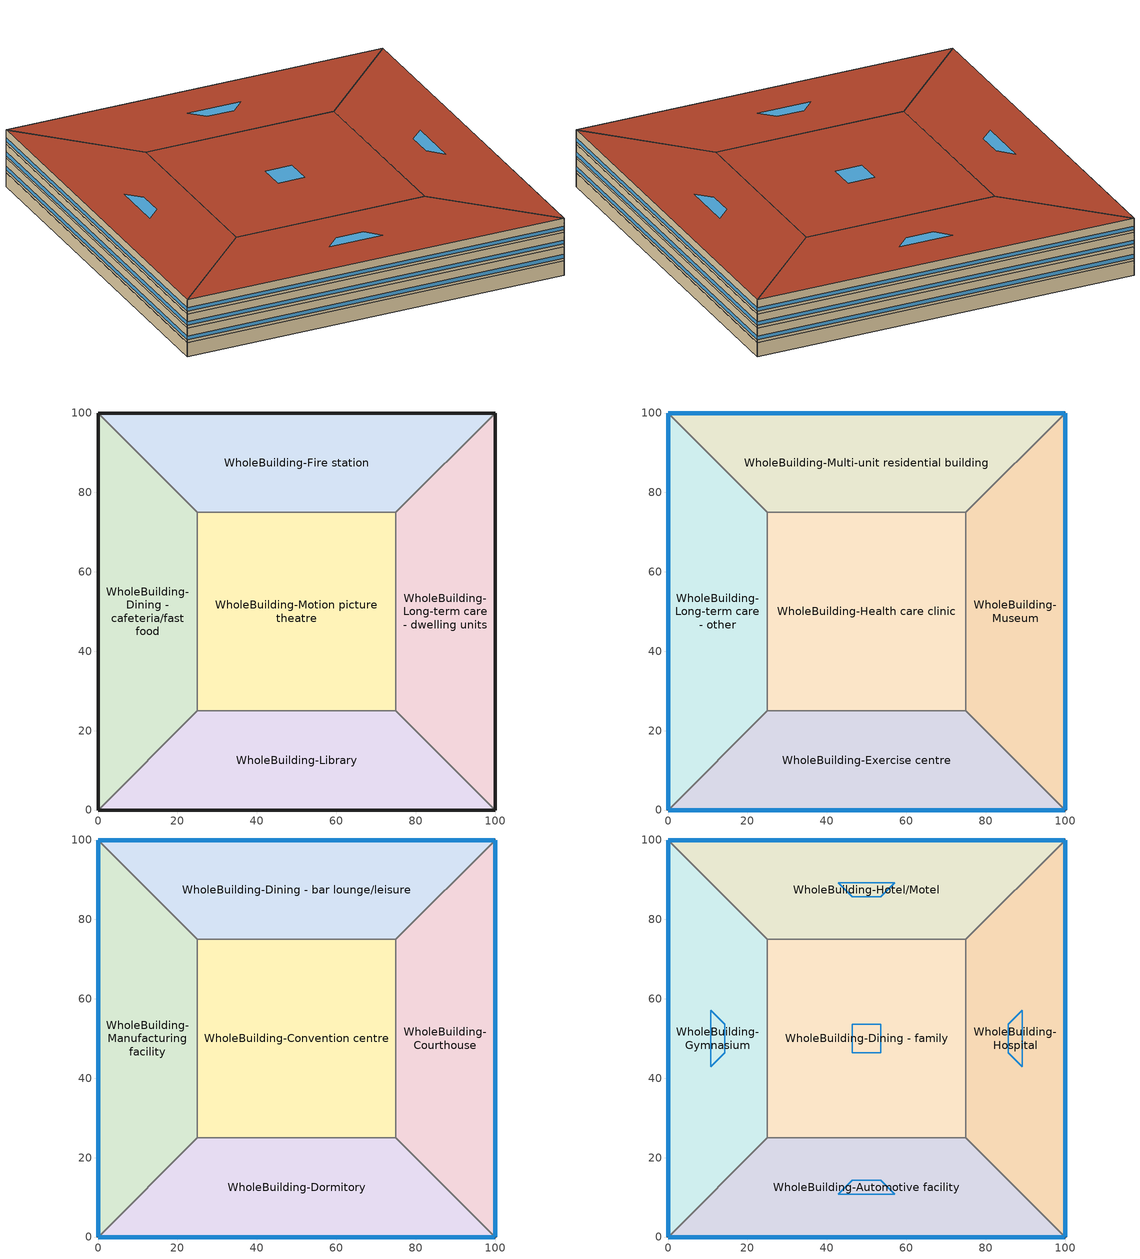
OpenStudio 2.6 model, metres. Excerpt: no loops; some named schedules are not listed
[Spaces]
WholeBuilding-Dining - cafeteria/fast food
 floor ground: 0,0 0,100 25,75 25,25 z0
 wall ground: 0,100 0,0 z0:3.8
 wall to WholeBuilding-Fire station: 25,75 0,100 z0:3.8
 wall to WholeBuilding-Motion picture theatre: 25,25 25,75 z0:3.8
 wall to WholeBuilding-Library: 0,0 25,25 z0:3.8
WholeBuilding-Fire station
 floor ground: 0,100 100,100 75,75 25,75 z0
 wall ground: 100,100 0,100 z0:3.8
 wall to WholeBuilding-Long-term care - dwelling units: 75,75 100,100 z0:3.8
 wall to WholeBuilding-Motion picture theatre: 25,75 75,75 z0:3.8
WholeBuilding-Long-term care - dwelling units
 floor ground: 100,100 100,0 75,25 75,75 z0
 wall ground: 100,0 100,100 z0:3.8
 wall to WholeBuilding-Library: 75,25 100,0 z0:3.8
 wall to WholeBuilding-Motion picture theatre: 75,75 75,25 z0:3.8
WholeBuilding-Library
 floor ground: 100,0 0,0 25,25 75,25 z0
 wall ground: 0,0 100,0 z0:3.8
 wall to WholeBuilding-Motion picture theatre: 75,25 25,25 z0:3.8
WholeBuilding-Motion picture theatre
 floor ground: 25,25 25,75 75,75 75,25 z0
WholeBuilding-Long-term care - other
 floor to WholeBuilding-Dining - cafeteria/fast food: 0,0 0,100 25,75 25,25 z3.8
 wall outside: 0,100 0,0 z3.8:7.6
 wall to WholeBuilding-Multi-unit residential building: 25,75 0,100 z3.8:7.6
 wall to WholeBuilding-Health care clinic: 25,25 25,75 z3.8:7.6
 wall to WholeBuilding-Exercise centre: 0,0 25,25 z3.8:7.6
 window: 0,99.97 0,0.03 z4.56:5.51
WholeBuilding-Multi-unit residential building
 floor to WholeBuilding-Fire station: 0,100 100,100 75,75 25,75 z3.8
 wall outside: 100,100 0,100 z3.8:7.6
 wall to WholeBuilding-Museum: 75,75 100,100 z3.8:7.6
 wall to WholeBuilding-Health care clinic: 25,75 75,75 z3.8:7.6
 window: 99.97,100 0.03,100 z4.56:5.51
WholeBuilding-Museum
 floor to WholeBuilding-Long-term care - dwelling units: 100,100 100,0 75,25 75,75 z3.8
 wall outside: 100,0 100,100 z3.8:7.6
 wall to WholeBuilding-Exercise centre: 75,25 100,0 z3.8:7.6
 wall to WholeBuilding-Health care clinic: 75,75 75,25 z3.8:7.6
 window: 100,0.03 100,99.97 z4.56:5.51
WholeBuilding-Exercise centre
 floor to WholeBuilding-Library: 100,0 0,0 25,25 75,25 z3.8
 wall outside: 0,0 100,0 z3.8:7.6
 wall to WholeBuilding-Health care clinic: 75,25 25,25 z3.8:7.6
 window: 0.03,0 99.97,0 z4.56:5.51
WholeBuilding-Health care clinic
 floor to WholeBuilding-Motion picture theatre: 25,25 25,75 75,75 75,25 z3.8
WholeBuilding-Manufacturing facility
 floor to WholeBuilding-Long-term care - other: 0,0 0,100 25,75 25,25 z7.6
 wall outside: 0,100 0,0 z7.6:11.4
 wall to WholeBuilding-Dining - bar lounge/leisure: 25,75 0,100 z7.6:11.4
 wall to WholeBuilding-Convention centre: 25,25 25,75 z7.6:11.4
 wall to WholeBuilding-Dormitory: 0,0 25,25 z7.6:11.4
 window: 0,99.97 0,0.03 z8.36:9.31
WholeBuilding-Dining - bar lounge/leisure
 floor to WholeBuilding-Multi-unit residential building: 0,100 100,100 75,75 25,75 z7.6
 wall outside: 100,100 0,100 z7.6:11.4
 wall to WholeBuilding-Courthouse: 75,75 100,100 z7.6:11.4
 wall to WholeBuilding-Convention centre: 25,75 75,75 z7.6:11.4
 window: 99.97,100 0.03,100 z8.36:9.31
WholeBuilding-Courthouse
 floor to WholeBuilding-Museum: 100,100 100,0 75,25 75,75 z7.6
 wall outside: 100,0 100,100 z7.6:11.4
 wall to WholeBuilding-Dormitory: 75,25 100,0 z7.6:11.4
 wall to WholeBuilding-Convention centre: 75,75 75,25 z7.6:11.4
 window: 100,0.03 100,99.97 z8.36:9.31
WholeBuilding-Dormitory
 floor to WholeBuilding-Exercise centre: 100,0 0,0 25,25 75,25 z7.6
 wall outside: 0,0 100,0 z7.6:11.4
 wall to WholeBuilding-Convention centre: 75,25 25,25 z7.6:11.4
 window: 0.03,0 99.97,0 z8.36:9.31
WholeBuilding-Convention centre
 floor to WholeBuilding-Health care clinic: 25,25 25,75 75,75 75,25 z7.6
WholeBuilding-Gymnasium
 floor to WholeBuilding-Manufacturing facility: 0,0 0,100 25,75 25,25 z11.4
 wall outside: 0,100 0,0 z11.4:15.2
 wall to WholeBuilding-Hotel/Motel: 25,75 0,100 z11.4:15.2
 wall to WholeBuilding-Dining - family: 25,25 25,75 z11.4:15.2
 wall to WholeBuilding-Automotive facility: 0,0 25,25 z11.4:15.2
 window: 0,99.97 0,0.03 z12.16:13.11
 roof outside: 25,25 25,75 0,100 0,0 z15.2
 skylight: 14.27,46.46 14.27,53.54 10.73,57.07 10.73,42.93 z15.2
WholeBuilding-Hotel/Motel
 floor to WholeBuilding-Dining - bar lounge/leisure: 0,100 100,100 75,75 25,75 z11.4
 wall outside: 100,100 0,100 z11.4:15.2
 wall to WholeBuilding-Hospital: 75,75 100,100 z11.4:15.2
 wall to WholeBuilding-Dining - family: 25,75 75,75 z11.4:15.2
 window: 99.97,100 0.03,100 z12.16:13.11
 roof outside: 25,75 75,75 100,100 0,100 z15.2
 skylight: 46.46,85.73 53.54,85.73 57.07,89.27 42.93,89.27 z15.2
WholeBuilding-Hospital
 floor to WholeBuilding-Courthouse: 100,100 100,0 75,25 75,75 z11.4
 wall outside: 100,0 100,100 z11.4:15.2
 wall to WholeBuilding-Automotive facility: 75,25 100,0 z11.4:15.2
 wall to WholeBuilding-Dining - family: 75,75 75,25 z11.4:15.2
 window: 100,0.03 100,99.97 z12.16:13.11
 roof outside: 75,75 75,25 100,0 100,100 z15.2
 skylight: 85.73,53.54 85.73,46.46 89.27,42.93 89.27,57.07 z15.2
WholeBuilding-Automotive facility
 floor to WholeBuilding-Dormitory: 100,0 0,0 25,25 75,25 z11.4
 wall outside: 0,0 100,0 z11.4:15.2
 wall to WholeBuilding-Dining - family: 75,25 25,25 z11.4:15.2
 window: 0.03,0 99.97,0 z12.16:13.11
 roof outside: 75,25 25,25 0,0 100,0 z15.2
 skylight: 53.54,14.27 46.46,14.27 42.93,10.73 57.07,10.73 z15.2
WholeBuilding-Dining - family
 floor to WholeBuilding-Convention centre: 25,25 25,75 75,75 75,25 z11.4
 roof outside: 75,25 75,75 25,75 25,25 z15.2
 skylight: 53.54,46.46 53.54,53.54 46.46,53.54 46.46,46.46 z15.2
[Building]
Building 1: Default Construction Set=BTAP-Mass at hdd = 6250.0; Standards Number of Stories=4; Standards Number of Above Ground Stories=4; Standards Building Type=NECB2017_unknown
[Site]
Fort McMurray AP_AB_CAN: Latitude {deg}=56.653; Longitude {deg}=-111.223; Time Zone {hr}=-7; Elevation {m}=369.1
[Site:WaterMainsTemperature]
Calculation Method=Correlation; Annual Average Outdoor Air Temperature {C}=1.875; Maximum Difference In Monthly Average Outdoor Air Temperatures {deltaC}=34.4
[SizingPeriod:DesignDay] Barometric Pressure {Pa}=96969; Sky Clearness=0; Rain Indicator=0; Snow Indicator=0; Day of Month=21; Daylight Saving Time Indicator=0; Humidity Indicating Type=Wetbulb; Dry-Bulb Temperature Range Modifier Type=DefaultMultipliers
Name | Maximum Dry-Bulb Temperature {C} | Daily Dry-Bulb Temperature Range {deltaC} | Humidity Indicating Conditions at Maximum Dry-Bulb | Wind Speed {m/s} | Wind Direction {deg} | Month | Day Type | Solar Model Indicator | ASHRAE Taub | ASHRAE Taud
Fort McMurray AP Ann Htg 99.6% Condns DB | -36.2 | 0 | -36.2 | 1 | 90 | 1 | WinterDesignDay | ASHRAEClearSky
Fort McMurray AP Ann Clg .4% Condns DB=>MWB | 28.9 | 12.4 | 17.8 | 3.7 | 250 | 7 | SummerDesignDay | ASHRAETau | 0.377 | 2.403
[Site:GroundTemperature:BuildingSurface]
19.527, 19.502, 19.536, 19.598, 20.002, 21.64, 22.225, 22.375, 21.449, 20.121, 19.802, 19.633
[Material:NoMass] Roughness=Smooth; Thermal Absorptance=0.9; Solar Absorptance=0.7
Name | Thermal Resistance {m2-K/W} | Visible Absorptance
Typical Carpet Pad; Typical Carpet Pad 1 | 0.21648 | 0.8
Typical Insulation 1 | 5.91238 | 0.7
Typical Insulation 2 | 4.49096 | 0.7
Typical Insulation 3 | 7.24636 | 0.7
Typical Carpet Pad 2 | 1.25503 | 0.8
Typical Carpet Pad 3; Typical Carpet Pad 4 | 3.45515 | 0.8
Typical Insulation 4 | 0.526298 | 0.7
Typical Insulation 5 | 0.526316 | 0.7
[Material]
Name | Roughness | Thickness {m} | Conductivity {W/m-K} | Density {kg/m3} | Specific Heat {J/kg-K} | Thermal Absorptance | Solar Absorptance | Visible Absorptance
G05 25mm wood | MediumSmooth | 0.0254 | 0.15 | 608 | 1630 | 0.9 | 0.5 | 0.5
100mm Normalweight concrete floor 1 | MediumSmooth | 0.1016 | 2.31 | 2322 | 832
G01 13mm gypsum board 1 | Smooth | 0.0127 | 0.16 | 800 | 1090 | 0.9 | 0.7 | 0.5
4 in. Normalweight Concrete Floor 1 | MediumRough | 0.1016 | 2.31 | 2322 | 832 | 0.9 | 0.7 | 0.7
1IN Stucco 1 | Smooth | 0.0253 | 0.6918 | 1858 | 837 | 0.9 | 0.7 | 0.92
8IN CONCRETE HW RefBldg 1 | Rough | 0.2032 | 1.311 | 2240 | 836.8 | 0.9 | 0.7 | 0.7
1/2IN Gypsum 1 | Smooth | 0.0127 | 0.16 | 784.9 | 830 | 0.9 | 0.4 | 0.4
Metal Roof Surface 1; F08 Metal surface 1 | Smooth | 0.0008 | 45.28 | 7824 | 500 | 0.9 | 0.7 | 0.7
6 in. Normalweight Concrete Floor 1; 6 in. Normalweight Concrete Floor 2; 6 in. Normalweight Concrete Floor 3 | MediumRough | 0.1524 | 2.31 | 2322 | 832 | 0.9 | 0.7 | 0.7
[Construction]
BTAP-Int-Partition; BTAP-Int-Door: G05 25mm wood
BTAP-Int-Floor: 100mm Normalweight concrete floor 1, Typical Carpet Pad
BTAP-Int-Wall: G01 13mm gypsum board 1, G01 13mm gypsum board 1
BTAP-Int-Ceiling: Typical Carpet Pad, 100mm Normalweight concrete floor 1
BTAP-Int-Window: SimpleGlazing
BTAP-Ext-Floor-Mass:U-0.162: Typical Insulation 1, 4 in. Normalweight Concrete Floor 1, Typical Carpet Pad 1
BTAP-Ext-Wall-Mass:U-0.21: 1IN Stucco 1, 8IN CONCRETE HW RefBldg 1, Typical Insulation 2, 1/2IN Gypsum 1
BTAP-Ext-Roof-Metal:U-0.138: Metal Roof Surface 1, Typical Insulation 3
BTAP-Grnd-Floor-Mass:U-0.757: 6 in. Normalweight Concrete Floor 1, Typical Carpet Pad 2
BTAP-Grnd-Wall-Mass:U-0.284: 6 in. Normalweight Concrete Floor 2, Typical Carpet Pad 3
BTAP-Grnd-Roof-Mass:U-0.284: 6 in. Normalweight Concrete Floor 3, Typical Carpet Pad 4
BTAP-Ext-FixedWindow:U=0.190 SHGC=0.600; BTAP-Ext-GlassDoors:U=0.190 SHGC=0.600; BTAP-Ext-Skylights:U=0.190 SHGC=0.600; BTAP-Ext-DaylightDomes:U=0.190 SHGC=0.600; BTAP-Ext-DaylightDiffuser:U=0.190 SHGC=0.600: SimpleGlazing:U=0.190 SHGC=0.600
BTAP-Ext-Door:U-1.9000000000000001: F08 Metal surface 1, Typical Insulation 4
BTAP-Ext-OverHeadDoor:U-1.9000000000000001: Typical Insulation 5
[DefaultConstructionSet]
BTAP-Mass at hdd = 6250.0: Default Exterior Surface Constructions=BTAP-Mass at hdd = 6250.0; Default Interior Surface Constructions=Default Surface Constructions 2; Default Ground Contact Surface Constructions=BTAP-Mass at hdd = 6250.0 1; Default Exterior SubSurface Constructions=BTAP-Mass at hdd = 6250.0; Default Interior SubSurface Constructions=Default Sub Surface Constructions 2; Interior Partition Construction=BTAP-Int-Partition
[DefaultSurfaceConstructions]
Name | Floor Construction | Wall Construction | Roof Ceiling Construction
Default Surface Constructions 2 | BTAP-Int-Floor | BTAP-Int-Wall | BTAP-Int-Ceiling
BTAP-Mass at hdd = 6250.0 | BTAP-Ext-Floor-Mass:U-0.162 | BTAP-Ext-Wall-Mass:U-0.21 | BTAP-Ext-Roof-Metal:U-0.138
BTAP-Mass at hdd = 6250.0 1 | BTAP-Grnd-Floor-Mass:U-0.757 | BTAP-Grnd-Wall-Mass:U-0.284 | BTAP-Grnd-Roof-Mass:U-0.284
[DefaultSubSurfaceConstructions]
Name | Fixed Window Construction | Operable Window Construction | Door Construction | Glass Door Construction | Overhead Door Construction | Skylight Construction | Tubular Daylight Dome Construction | Tubular Daylight Diffuser Construction
Default Sub Surface Constructions 2 | BTAP-Int-Window | BTAP-Int-Window | BTAP-Int-Door
BTAP-Mass at hdd = 6250.0 | BTAP-Ext-FixedWindow:U=0.190 SHGC=0.600 | BTAP-Ext-FixedWindow:U=0.190 SHGC=0.600 | BTAP-Ext-Door:U-1.9000000000000001 | BTAP-Ext-GlassDoors:U=0.190 SHGC=0.600 | BTAP-Ext-OverHeadDoor:U-1.9000000000000001 | BTAP-Ext-Skylights:U=0.190 SHGC=0.600 | BTAP-Ext-DaylightDomes:U=0.190 SHGC=0.600 | BTAP-Ext-DaylightDiffuser:U=0.190 SHGC=0.600
[WindowMaterial:SimpleGlazingSystem] Solar Heat Gain Coefficient=0.6; Visible Transmittance=0.21
Name | U-Factor {W/m2-K}
SimpleGlazing | 2.2
SimpleGlazing:U=0.190 SHGC=0.600 | 1.9
[BuildingStory] Nominal Floor to Floor Height {m}=3.8
Name | Nominal Z Coordinate {m}
Story 1 | 0
Story 2 | 3.8
Story 3 | 7.6
Story 4 | 11.4
[Space]
Name | Space Type | Building Story | Thermal Zone
WholeBuilding-Dining - cafeteria/fast food | Dining - cafeteria/fast food WholeBuilding | Story 1 | Sp-WholeBuilding-Dining - cafeteria/fast food Sys-3 Flr-1 Sch-B HPlcmt-west ZN
WholeBuilding-Fire station | Fire station WholeBuilding | Story 1 | Sp-WholeBuilding-Fire station Sys-4 Flr-1 Sch-F HPlcmt-north ZN
WholeBuilding-Long-term care - dwelling units | Long-term care - dwelling units WholeBuilding | Story 1 | Sp-WholeBuilding-Long-term care - dwelling units Sys-1 Flr-1 Sch-J HPlcmt-east ZN
WholeBuilding-Library | Library WholeBuilding | Story 1 | Sp-WholeBuilding-Library Sys-2 Flr-1 Sch-C HPlcmt-south ZN
WholeBuilding-Motion picture theatre | Motion picture theatre WholeBuilding | Story 1 | Sp-WholeBuilding-Motion picture theatre Sys-3 Flr-1 Sch-C HPlcmt-core ZN
WholeBuilding-Long-term care - other | Long-term care - other WholeBuilding | Story 2 | Sp-WholeBuilding-Long-term care - other Sys-1 Flr-2 Sch-B HPlcmt-west ZN
WholeBuilding-Multi-unit residential building | Multi-unit residential building WholeBuilding | Story 2 | Sp-WholeBuilding-Multi-unit residential building Sys-1 Flr-2 Sch-G HPlcmt-north ZN
WholeBuilding-Museum | Museum WholeBuilding | Story 2 | Sp-WholeBuilding-Museum Sys-2 Flr-2 Sch-C HPlcmt-east ZN
WholeBuilding-Exercise centre | Exercise centre WholeBuilding | Story 2 | Sp-WholeBuilding-Exercise centre Sys-6 Flr-2 Sch-B HPlcmt-south ZN
WholeBuilding-Health care clinic | Health care clinic WholeBuilding | Story 2 | Sp-WholeBuilding-Health care clinic Sys-6 Flr-2 Sch-A HPlcmt-core ZN
WholeBuilding-Manufacturing facility | Manufacturing facility WholeBuilding | Story 3 | Sp-WholeBuilding-Manufacturing facility Sys-3 Flr-3 Sch-A HPlcmt-west ZN
WholeBuilding-Dining - bar lounge/leisure | Dining - bar lounge/leisure WholeBuilding | Story 3 | Sp-WholeBuilding-Dining - bar lounge/leisure Sys-3 Flr-3 Sch-B HPlcmt-north ZN
WholeBuilding-Courthouse | Courthouse WholeBuilding | Story 3 | Sp-WholeBuilding-Courthouse Sys-3 Flr-3 Sch-A HPlcmt-east ZN
WholeBuilding-Dormitory | Dormitory WholeBuilding | Story 3 | Sp-WholeBuilding-Dormitory Sys-3 Flr-3 Sch-G HPlcmt-south ZN
WholeBuilding-Convention centre | Convention centre WholeBuilding | Story 3 | Sp-WholeBuilding-Convention centre Sys-3 Flr-3 Sch-C HPlcmt-core ZN
WholeBuilding-Gymnasium | Gymnasium WholeBuilding | Story 4 | Sp-WholeBuilding-Gymnasium Sys-6 Flr-4 Sch-B HPlcmt-west ZN
WholeBuilding-Hotel/Motel | Hotel/Motel WholeBuilding | Story 4 | Sp-WholeBuilding-Hotel/Motel Sys-1 Flr-4 Sch-F HPlcmt-north ZN
WholeBuilding-Hospital | Hospital WholeBuilding | Story 4 | Sp-WholeBuilding-Hospital Sys-3 Flr-4 Sch-H HPlcmt-east ZN
WholeBuilding-Automotive facility | Automotive facility WholeBuilding | Story 4 | Sp-WholeBuilding-Automotive facility Sys-4 Flr-4 Sch-E HPlcmt-south ZN
WholeBuilding-Dining - family | Dining - family WholeBuilding | Story 4 | Sp-WholeBuilding-Dining - family Sys-3 Flr-4 Sch-B HPlcmt-core ZN
[SpaceType] Standards Space Type=WholeBuilding
Name | Default Schedule Set | Design Specification Outdoor Air Object | Standards Building Type
Automotive facility WholeBuilding | Automotive facility WholeBuilding Schedule Set | Automotive facility WholeBuilding Ventilation | Automotive facility
Convention centre WholeBuilding | Convention centre WholeBuilding Schedule Set | Convention centre WholeBuilding Ventilation | Convention centre
Courthouse WholeBuilding | Courthouse WholeBuilding Schedule Set | Courthouse WholeBuilding Ventilation | Courthouse
Dining - bar lounge/leisure WholeBuilding | Dining - bar lounge/leisure WholeBuilding Schedule Set | Dining - bar lounge/leisure WholeBuilding Ventilation | Dining - bar lounge/leisure
Dining - cafeteria/fast food WholeBuilding | Dining - cafeteria/fast food WholeBuilding Schedule Set | Dining - cafeteria/fast food WholeBuilding Ventilation | Dining - cafeteria/fast food
Dining - family WholeBuilding | Dining - family WholeBuilding Schedule Set | Dining - family WholeBuilding Ventilation | Dining - family
Dormitory WholeBuilding | Dormitory WholeBuilding Schedule Set | Dormitory WholeBuilding Ventilation | Dormitory
Exercise centre WholeBuilding | Exercise centre WholeBuilding Schedule Set | Exercise centre WholeBuilding Ventilation | Exercise centre
Fire station WholeBuilding | Fire station WholeBuilding Schedule Set | Fire station WholeBuilding Ventilation | Fire station
Gymnasium WholeBuilding | Gymnasium WholeBuilding Schedule Set | Gymnasium WholeBuilding Ventilation | Gymnasium
Health care clinic WholeBuilding | Health care clinic WholeBuilding Schedule Set | Health care clinic WholeBuilding Ventilation | Health care clinic
Hospital WholeBuilding | Hospital WholeBuilding Schedule Set | Hospital WholeBuilding Ventilation | Hospital
Hotel/Motel WholeBuilding | Hotel/Motel WholeBuilding Schedule Set | Hotel/Motel WholeBuilding Ventilation | Hotel/Motel
Library WholeBuilding | Library WholeBuilding Schedule Set | Library WholeBuilding Ventilation | Library
Long-term care - dwelling units WholeBuilding | Long-term care - dwelling units WholeBuilding Schedule Set | Long-term care - dwelling units WholeBuilding Ventilation | Long-term care - dwelling units
Long-term care - other WholeBuilding | Long-term care - other WholeBuilding Schedule Set | Long-term care - other WholeBuilding Ventilation | Long-term care - other
Manufacturing facility WholeBuilding | Manufacturing facility WholeBuilding Schedule Set | Manufacturing facility WholeBuilding Ventilation | Manufacturing facility
Motion picture theatre WholeBuilding | Motion picture theatre WholeBuilding Schedule Set | Motion picture theatre WholeBuilding Ventilation | Motion picture theatre
Multi-unit residential building WholeBuilding | Multi-unit residential building WholeBuilding Schedule Set | Multi-unit residential building WholeBuilding Ventilation | Multi-unit residential building
Museum WholeBuilding | Museum WholeBuilding Schedule Set | Museum WholeBuilding Ventilation | Museum
[People:Definition] Number of People Calculation Method=People/Area; Fraction Radiant=0.3
Name | People per Space Floor Area {person/m2}
Automotive facility WholeBuilding People Definition; Health care clinic WholeBuilding People Definition; Hospital WholeBuilding People Definition; Library WholeBuilding People Definition; Museum WholeBuilding People Definition | 0.0500182
Convention centre WholeBuilding People Definition; Motion picture theatre WholeBuilding People Definition | 0.125045
Courthouse WholeBuilding People Definition | 0.0666909
Dining - bar lounge/leisure WholeBuilding People Definition; Dining - cafeteria/fast food WholeBuilding People Definition; Dining - family WholeBuilding People Definition; Exercise centre WholeBuilding People Definition; Gymnasium WholeBuilding People Definition | 0.100036
Dormitory WholeBuilding People Definition; Manufacturing facility WholeBuilding People Definition | 0.0333454
Fire station WholeBuilding People Definition; Hotel/Motel WholeBuilding People Definition; Long-term care - dwelling units WholeBuilding People Definition; Long-term care - other WholeBuilding People Definition; Multi-unit residential building WholeBuilding People Definition | 0.0400145
[People] Work Efficiency Schedule=Work Efficiency Schedule; Clothing Insulation Schedule=Clothing Schedule; Air Velocity Schedule=Air Velocity Schedule; Multiplier=1
Name | People Definition | Space or SpaceType
Automotive facility WholeBuilding People | Automotive facility WholeBuilding People Definition | Automotive facility WholeBuilding
Convention centre WholeBuilding People | Convention centre WholeBuilding People Definition | Convention centre WholeBuilding
Courthouse WholeBuilding People | Courthouse WholeBuilding People Definition | Courthouse WholeBuilding
Dining - bar lounge/leisure WholeBuilding People | Dining - bar lounge/leisure WholeBuilding People Definition | Dining - bar lounge/leisure WholeBuilding
Dining - cafeteria/fast food WholeBuilding People | Dining - cafeteria/fast food WholeBuilding People Definition | Dining - cafeteria/fast food WholeBuilding
Dining - family WholeBuilding People | Dining - family WholeBuilding People Definition | Dining - family WholeBuilding
Dormitory WholeBuilding People | Dormitory WholeBuilding People Definition | Dormitory WholeBuilding
Exercise centre WholeBuilding People | Exercise centre WholeBuilding People Definition | Exercise centre WholeBuilding
Fire station WholeBuilding People | Fire station WholeBuilding People Definition | Fire station WholeBuilding
Gymnasium WholeBuilding People | Gymnasium WholeBuilding People Definition | Gymnasium WholeBuilding
Health care clinic WholeBuilding People | Health care clinic WholeBuilding People Definition | Health care clinic WholeBuilding
Hospital WholeBuilding People | Hospital WholeBuilding People Definition | Hospital WholeBuilding
Hotel/Motel WholeBuilding People | Hotel/Motel WholeBuilding People Definition | Hotel/Motel WholeBuilding
Library WholeBuilding People | Library WholeBuilding People Definition | Library WholeBuilding
Long-term care - dwelling units WholeBuilding People | Long-term care - dwelling units WholeBuilding People Definition | Long-term care - dwelling units WholeBuilding
Long-term care - other WholeBuilding People | Long-term care - other WholeBuilding People Definition | Long-term care - other WholeBuilding
Manufacturing facility WholeBuilding People | Manufacturing facility WholeBuilding People Definition | Manufacturing facility WholeBuilding
Motion picture theatre WholeBuilding People | Motion picture theatre WholeBuilding People Definition | Motion picture theatre WholeBuilding
Multi-unit residential building WholeBuilding People | Multi-unit residential building WholeBuilding People Definition | Multi-unit residential building WholeBuilding
Museum WholeBuilding People | Museum WholeBuilding People Definition | Museum WholeBuilding
[Lights:Definition] Design Level Calculation Method=Watts/Area; Fraction Radiant=0.5; Fraction Visible=0.2
Name | Watts per Space Floor Area {W/m2}
Automotive facility WholeBuilding Lights Definition | 7.59993
Convention centre WholeBuilding Lights Definition | 8.19994
Courthouse WholeBuilding Lights Definition; Dining - bar lounge/leisure WholeBuilding Lights Definition; Manufacturing facility WholeBuilding Lights Definition | 9.69992
Dining - cafeteria/fast food WholeBuilding Lights Definition | 8.49993
Dining - family WholeBuilding Lights Definition; Library WholeBuilding Lights Definition | 8.39993
Dormitory WholeBuilding Lights Definition | 6.59995
Exercise centre WholeBuilding Lights Definition | 6.99994
Fire station WholeBuilding Lights Definition | 5.69995
Gymnasium WholeBuilding Lights Definition; Multi-unit residential building WholeBuilding Lights Definition | 7.29994
Health care clinic WholeBuilding Lights Definition | 8.79993
Hospital WholeBuilding Lights Definition | 11.3041
Hotel/Motel WholeBuilding Lights Definition | 8.09993
Long-term care - dwelling units WholeBuilding Lights Definition; Long-term care - other WholeBuilding Lights Definition | 5.502
Motion picture theatre WholeBuilding Lights Definition | 8.89992
Museum WholeBuilding Lights Definition | 11.3999
[Lights] Fraction Replaceable=1
Name | Lights Definition | Space or SpaceType
Automotive facility WholeBuilding Lights | Automotive facility WholeBuilding Lights Definition | Automotive facility WholeBuilding
Convention centre WholeBuilding Lights | Convention centre WholeBuilding Lights Definition | Convention centre WholeBuilding
Courthouse WholeBuilding Lights | Courthouse WholeBuilding Lights Definition | Courthouse WholeBuilding
Dining - bar lounge/leisure WholeBuilding Lights | Dining - bar lounge/leisure WholeBuilding Lights Definition | Dining - bar lounge/leisure WholeBuilding
Dining - cafeteria/fast food WholeBuilding Lights | Dining - cafeteria/fast food WholeBuilding Lights Definition | Dining - cafeteria/fast food WholeBuilding
Dining - family WholeBuilding Lights | Dining - family WholeBuilding Lights Definition | Dining - family WholeBuilding
Dormitory WholeBuilding Lights | Dormitory WholeBuilding Lights Definition | Dormitory WholeBuilding
Exercise centre WholeBuilding Lights | Exercise centre WholeBuilding Lights Definition | Exercise centre WholeBuilding
Fire station WholeBuilding Lights | Fire station WholeBuilding Lights Definition | Fire station WholeBuilding
Gymnasium WholeBuilding Lights | Gymnasium WholeBuilding Lights Definition | Gymnasium WholeBuilding
Health care clinic WholeBuilding Lights | Health care clinic WholeBuilding Lights Definition | Health care clinic WholeBuilding
Hospital WholeBuilding Lights | Hospital WholeBuilding Lights Definition | Hospital WholeBuilding
Hotel/Motel WholeBuilding Lights | Hotel/Motel WholeBuilding Lights Definition | Hotel/Motel WholeBuilding
Library WholeBuilding Lights | Library WholeBuilding Lights Definition | Library WholeBuilding
Long-term care - dwelling units WholeBuilding Lights | Long-term care - dwelling units WholeBuilding Lights Definition | Long-term care - dwelling units WholeBuilding
Long-term care - other WholeBuilding Lights | Long-term care - other WholeBuilding Lights Definition | Long-term care - other WholeBuilding
Manufacturing facility WholeBuilding Lights | Manufacturing facility WholeBuilding Lights Definition | Manufacturing facility WholeBuilding
Motion picture theatre WholeBuilding Lights | Motion picture theatre WholeBuilding Lights Definition | Motion picture theatre WholeBuilding
Multi-unit residential building WholeBuilding Lights | Multi-unit residential building WholeBuilding Lights Definition | Multi-unit residential building WholeBuilding
Museum WholeBuilding Lights | Museum WholeBuilding Lights Definition | Museum WholeBuilding
[ElectricEquipment:Definition] Design Level Calculation Method=Watts/Area; Fraction Radiant=0.5
Name | Watts per Space Floor Area {W/m2}
Automotive facility WholeBuilding Elec Equip Definition; Courthouse WholeBuilding Elec Equip Definition; Multi-unit residential building WholeBuilding Elec Equip Definition | 5.00182
Convention centre WholeBuilding Elec Equip Definition; Dormitory WholeBuilding Elec Equip Definition; Fire station WholeBuilding Elec Equip Definition; Hotel/Motel WholeBuilding Elec Equip Definition; Library WholeBuilding Elec Equip Definition; Museum WholeBuilding Elec Equip Definition | 2.50091
Dining - bar lounge/leisure WholeBuilding Elec Equip Definition; Dining - cafeteria/fast food WholeBuilding Elec Equip Definition; Dining - family WholeBuilding Elec Equip Definition; Exercise centre WholeBuilding Elec Equip Definition; Gymnasium WholeBuilding Elec Equip Definition; Motion picture theatre WholeBuilding Elec Equip Definition | 1.00036
Health care clinic WholeBuilding Elec Equip Definition; Hospital WholeBuilding Elec Equip Definition | 7.50273
Long-term care - dwelling units WholeBuilding Elec Equip Definition; Long-term care - other WholeBuilding Elec Equip Definition | 1.50055
Manufacturing facility WholeBuilding Elec Equip Definition | 10.0036
[ElectricEquipment]
Name | Electric Equipment Definition | Space or SpaceType
Automotive facility WholeBuilding Elec Equip | Automotive facility WholeBuilding Elec Equip Definition | Automotive facility WholeBuilding
Convention centre WholeBuilding Elec Equip | Convention centre WholeBuilding Elec Equip Definition | Convention centre WholeBuilding
Courthouse WholeBuilding Elec Equip | Courthouse WholeBuilding Elec Equip Definition | Courthouse WholeBuilding
Dining - bar lounge/leisure WholeBuilding Elec Equip | Dining - bar lounge/leisure WholeBuilding Elec Equip Definition | Dining - bar lounge/leisure WholeBuilding
Dining - cafeteria/fast food WholeBuilding Elec Equip | Dining - cafeteria/fast food WholeBuilding Elec Equip Definition | Dining - cafeteria/fast food WholeBuilding
Dining - family WholeBuilding Elec Equip | Dining - family WholeBuilding Elec Equip Definition | Dining - family WholeBuilding
Dormitory WholeBuilding Elec Equip | Dormitory WholeBuilding Elec Equip Definition | Dormitory WholeBuilding
Exercise centre WholeBuilding Elec Equip | Exercise centre WholeBuilding Elec Equip Definition | Exercise centre WholeBuilding
Fire station WholeBuilding Elec Equip | Fire station WholeBuilding Elec Equip Definition | Fire station WholeBuilding
Gymnasium WholeBuilding Elec Equip | Gymnasium WholeBuilding Elec Equip Definition | Gymnasium WholeBuilding
Health care clinic WholeBuilding Elec Equip | Health care clinic WholeBuilding Elec Equip Definition | Health care clinic WholeBuilding
Hospital WholeBuilding Elec Equip | Hospital WholeBuilding Elec Equip Definition | Hospital WholeBuilding
Hotel/Motel WholeBuilding Elec Equip | Hotel/Motel WholeBuilding Elec Equip Definition | Hotel/Motel WholeBuilding
Library WholeBuilding Elec Equip | Library WholeBuilding Elec Equip Definition | Library WholeBuilding
Long-term care - dwelling units WholeBuilding Elec Equip | Long-term care - dwelling units WholeBuilding Elec Equip Definition | Long-term care - dwelling units WholeBuilding
Long-term care - other WholeBuilding Elec Equip | Long-term care - other WholeBuilding Elec Equip Definition | Long-term care - other WholeBuilding
Manufacturing facility WholeBuilding Elec Equip | Manufacturing facility WholeBuilding Elec Equip Definition | Manufacturing facility WholeBuilding
Motion picture theatre WholeBuilding Elec Equip | Motion picture theatre WholeBuilding Elec Equip Definition | Motion picture theatre WholeBuilding
Multi-unit residential building WholeBuilding Elec Equip | Multi-unit residential building WholeBuilding Elec Equip Definition | Multi-unit residential building WholeBuilding
Museum WholeBuilding Elec Equip | Museum WholeBuilding Elec Equip Definition | Museum WholeBuilding
[DesignSpecification:OutdoorAir] Outdoor Air Method=Sum; Outdoor Air Flow per Person {m3/s-person}=0; Outdoor Air Flow Rate {m3/s}=0; Outdoor Air Flow Air Changes per Hour {1/hr}=0
Name | Outdoor Air Flow per Floor Area {m3/s-m2}
Automotive facility WholeBuilding Ventilation | 0.00114808
Convention centre WholeBuilding Ventilation | 0.00074676
Courthouse WholeBuilding Ventilation | 0.00046228
Dining - bar lounge/leisure WholeBuilding Ventilation; Dining - cafeteria/fast food WholeBuilding Ventilation; Dining - family WholeBuilding Ventilation | 0.00127
Dormitory WholeBuilding Ventilation | 0.000381
Exercise centre WholeBuilding Ventilation; Gymnasium WholeBuilding Ventilation | 0.00124968
Fire station WholeBuilding Ventilation | 0.00075184
Health care clinic WholeBuilding Ventilation; Hospital WholeBuilding Ventilation | 0.002286
Hotel/Motel WholeBuilding Ventilation | 0.00040132
Library WholeBuilding Ventilation | 0.00072644
Long-term care - dwelling units WholeBuilding Ventilation; Long-term care - other WholeBuilding Ventilation | 0.0005588
Manufacturing facility WholeBuilding Ventilation | 0.00107188
Motion picture theatre WholeBuilding Ventilation | 0.00059944
Multi-unit residential building WholeBuilding Ventilation | 0.00034544
Museum WholeBuilding Ventilation | 0.0004826
[DefaultScheduleSet] People Activity Level Schedule=NECB-Activity; Infiltration Schedule=Always On
Name | Number of People Schedule | Lighting Schedule | Electric Equipment Schedule
Automotive facility WholeBuilding Schedule Set | NECB-E-Occupancy | NECB-E-Lighting | NECB-E-Electric-Equipment
Convention centre WholeBuilding Schedule Set; Library WholeBuilding Schedule Set | NECB-C-Occupancy | NECB-C-Lighting | NECB-C-Electric-Equipment
Courthouse WholeBuilding Schedule Set; Health care clinic WholeBuilding Schedule Set; Manufacturing facility WholeBuilding Schedule Set | NECB-A-Occupancy | NECB-A-Occupancy-NECB-A-Lighting-0.0-0.0-0.0-Light Ruleset | NECB-A-Electric-Equipment
Dining - bar lounge/leisure WholeBuilding Schedule Set | NECB-B-Occupancy | NECB-B-Occupancy-NECB-B-Lighting-0.0-0.0-0.0-Light Ruleset | NECB-B-Electric-Equipment
Dining - cafeteria/fast food WholeBuilding Schedule Set; Dining - family WholeBuilding Schedule Set; Exercise centre WholeBuilding Schedule Set; Gymnasium WholeBuilding Schedule Set; Long-term care - other WholeBuilding Schedule Set | NECB-B-Occupancy | NECB-B-Lighting | NECB-B-Electric-Equipment
Dormitory WholeBuilding Schedule Set; Multi-unit residential building WholeBuilding Schedule Set | NECB-G-Occupancy | NECB-G-Lighting | NECB-G-Electric-Equipment
Fire station WholeBuilding Schedule Set; Hotel/Motel WholeBuilding Schedule Set | NECB-F-Occupancy | NECB-F-Lighting | NECB-F-Electric-Equipment
Hospital WholeBuilding Schedule Set | NECB-H-Occupancy | NECB-H-Occupancy-NECB-H-Lighting-0.0-0.0-0.0-Light Ruleset | NECB-H-Electric-Equipment
Long-term care - dwelling units WholeBuilding Schedule Set | NECB-J-Occupancy | NECB-J-Lighting | NECB-J-Electric-Equipment
Motion picture theatre WholeBuilding Schedule Set; Museum WholeBuilding Schedule Set | NECB-C-Occupancy | NECB-C-Occupancy-NECB-C-Lighting-0.0-0.0-0.0-Light Ruleset | NECB-C-Electric-Equipment
[ThermostatSetpoint:DualSetpoint]
Name | Heating Setpoint Temperature Schedule | Cooling Setpoint Temperature Schedule
Long-term care - dwelling units WholeBuilding Thermostat 2 | NECB-J-Thermostat Setpoint-Heating | NECB-J-Thermostat Setpoint-Cooling
Long-term care - other WholeBuilding Thermostat 2; Dining - cafeteria/fast food WholeBuilding Thermostat 2; Dining - bar lounge/leisure WholeBuilding Thermostat 2; Dining - family WholeBuilding Thermostat 2; Exercise centre WholeBuilding Thermostat 2; Gymnasium WholeBuilding Thermostat 2 | NECB-B-Thermostat Setpoint-Heating | NECB-B-Thermostat Setpoint-Cooling
Multi-unit residential building WholeBuilding Thermostat 2; Dormitory WholeBuilding Thermostat 2 | NECB-G-Thermostat Setpoint-Heating | NECB-G-Thermostat Setpoint-Cooling
Hotel/Motel WholeBuilding Thermostat 2; Fire station WholeBuilding Thermostat 2 | NECB-F-Thermostat Setpoint-Heating | NECB-F-Thermostat Setpoint-Cooling
Library WholeBuilding Thermostat 2; Museum WholeBuilding Thermostat 2; Motion picture theatre WholeBuilding Thermostat 2; Convention centre WholeBuilding Thermostat 2 | NECB-C-Thermostat Setpoint-Heating | NECB-C-Thermostat Setpoint-Cooling
Courthouse WholeBuilding Thermostat 2; Manufacturing facility WholeBuilding Thermostat 2; Health care clinic WholeBuilding Thermostat 2 | NECB-A-Thermostat Setpoint-Heating | NECB-A-Thermostat Setpoint-Cooling
Hospital WholeBuilding Thermostat 2 | NECB-H-Thermostat Setpoint-Heating | NECB-H-Thermostat Setpoint-Cooling
Automotive facility WholeBuilding Thermostat 2 | NECB-E-Thermostat Setpoint-Heating | NECB-E-Thermostat Setpoint-Cooling
[SpaceInfiltration:DesignFlowRate] Schedule=Always On Discrete; Design Flow Rate Calculation Method=Flow/ExteriorArea; Flow per Exterior Surface Area {m3/s-m2}=0.00025; Constant Term Coefficient=0; Temperature Term Coefficient=0; Velocity Term Coefficient=0.224; Velocity Squared Term Coefficient=0
Name | Space or SpaceType
WholeBuilding-Automotive facility Infiltration | WholeBuilding-Automotive facility
WholeBuilding-Courthouse Infiltration | WholeBuilding-Courthouse
WholeBuilding-Dining - bar lounge/leisure Infiltration | WholeBuilding-Dining - bar lounge/leisure
WholeBuilding-Dining - family Infiltration | WholeBuilding-Dining - family
WholeBuilding-Dormitory Infiltration | WholeBuilding-Dormitory
WholeBuilding-Exercise centre Infiltration | WholeBuilding-Exercise centre
WholeBuilding-Gymnasium Infiltration | WholeBuilding-Gymnasium
WholeBuilding-Hospital Infiltration | WholeBuilding-Hospital
WholeBuilding-Hotel/Motel Infiltration | WholeBuilding-Hotel/Motel
WholeBuilding-Long-term care - other Infiltration | WholeBuilding-Long-term care - other
WholeBuilding-Manufacturing facility Infiltration | WholeBuilding-Manufacturing facility
WholeBuilding-Multi-unit residential building Infiltration | WholeBuilding-Multi-unit residential building
WholeBuilding-Museum Infiltration | WholeBuilding-Museum
[ThermalZone] Use Ideal Air Loads=No
Name | Thermostat
Sp-WholeBuilding-Long-term care - dwelling units Sys-1 Flr-1 Sch-J HPlcmt-east ZN | Long-term care - dwelling units WholeBuilding Thermostat 2
Sp-WholeBuilding-Long-term care - other Sys-1 Flr-2 Sch-B HPlcmt-west ZN | Long-term care - other WholeBuilding Thermostat 2
Sp-WholeBuilding-Multi-unit residential building Sys-1 Flr-2 Sch-G HPlcmt-north ZN | Multi-unit residential building WholeBuilding Thermostat 2
Sp-WholeBuilding-Hotel/Motel Sys-1 Flr-4 Sch-F HPlcmt-north ZN | Hotel/Motel WholeBuilding Thermostat 2
Sp-WholeBuilding-Library Sys-2 Flr-1 Sch-C HPlcmt-south ZN | Library WholeBuilding Thermostat 2
Sp-WholeBuilding-Museum Sys-2 Flr-2 Sch-C HPlcmt-east ZN | Museum WholeBuilding Thermostat 2
Sp-WholeBuilding-Motion picture theatre Sys-3 Flr-1 Sch-C HPlcmt-core ZN | Motion picture theatre WholeBuilding Thermostat 2
Sp-WholeBuilding-Dining - cafeteria/fast food Sys-3 Flr-1 Sch-B HPlcmt-west ZN | Dining - cafeteria/fast food WholeBuilding Thermostat 2
Sp-WholeBuilding-Convention centre Sys-3 Flr-3 Sch-C HPlcmt-core ZN | Convention centre WholeBuilding Thermostat 2
Sp-WholeBuilding-Courthouse Sys-3 Flr-3 Sch-A HPlcmt-east ZN | Courthouse WholeBuilding Thermostat 2
Sp-WholeBuilding-Manufacturing facility Sys-3 Flr-3 Sch-A HPlcmt-west ZN | Manufacturing facility WholeBuilding Thermostat 2
Sp-WholeBuilding-Dining - bar lounge/leisure Sys-3 Flr-3 Sch-B HPlcmt-north ZN | Dining - bar lounge/leisure WholeBuilding Thermostat 2
Sp-WholeBuilding-Dormitory Sys-3 Flr-3 Sch-G HPlcmt-south ZN | Dormitory WholeBuilding Thermostat 2
Sp-WholeBuilding-Dining - family Sys-3 Flr-4 Sch-B HPlcmt-core ZN | Dining - family WholeBuilding Thermostat 2
Sp-WholeBuilding-Hospital Sys-3 Flr-4 Sch-H HPlcmt-east ZN | Hospital WholeBuilding Thermostat 2
Sp-WholeBuilding-Fire station Sys-4 Flr-1 Sch-F HPlcmt-north ZN | Fire station WholeBuilding Thermostat 2
Sp-WholeBuilding-Automotive facility Sys-4 Flr-4 Sch-E HPlcmt-south ZN | Automotive facility WholeBuilding Thermostat 2
Sp-WholeBuilding-Health care clinic Sys-6 Flr-2 Sch-A HPlcmt-core ZN | Health care clinic WholeBuilding Thermostat 2
Sp-WholeBuilding-Exercise centre Sys-6 Flr-2 Sch-B HPlcmt-south ZN | Exercise centre WholeBuilding Thermostat 2
Sp-WholeBuilding-Gymnasium Sys-6 Flr-4 Sch-B HPlcmt-west ZN | Gymnasium WholeBuilding Thermostat 2
[Schedule:Ruleset]
Clothing Schedule: Default Day Schedule=Clothing Schedule Default Winter Clothes
Air Velocity Schedule: Default Day Schedule=Air Velocity Schedule Default
Work Efficiency Schedule: Default Day Schedule=Work Efficiency Schedule Default
NECB-E-Occupancy: Default Day Schedule=NECB-E-Occupancy Default
NECB-Activity: Default Day Schedule=NECB-Activity Default; Summer Design Day Schedule=NECB-Activity Summer Design Day; Winter Design Day Schedule=NECB-Activity Winter Design Day
NECB-E-Lighting: Default Day Schedule=NECB-E-Lighting Default
NECB-E-Electric-Equipment: Default Day Schedule=NECB-E-Electric-Equipment Default
Always On: Default Day Schedule=Always On Default
NECB-E-Thermostat Setpoint-Heating: Default Day Schedule=NECB-E-Thermostat Setpoint-Heating Default
NECB-E-Thermostat Setpoint-Cooling: Default Day Schedule=NECB-E-Thermostat Setpoint-Cooling Default
NECB-C-Occupancy: Default Day Schedule=NECB-C-Occupancy Default
NECB-C-Lighting: Default Day Schedule=NECB-C-Lighting Default
NECB-C-Electric-Equipment: Default Day Schedule=NECB-C-Electric-Equipment Default
NECB-C-Thermostat Setpoint-Heating: Default Day Schedule=NECB-C-Thermostat Setpoint-Heating Default
NECB-C-Thermostat Setpoint-Cooling: Default Day Schedule=NECB-C-Thermostat Setpoint-Cooling Default
NECB-A-Occupancy: Default Day Schedule=NECB-A-Occupancy Default
NECB-A-Occupancy-NECB-A-Lighting-0.0-0.0-0.0-Light Ruleset: Default Day Schedule=NECB-A-Occupancy-NECB-A-Lighting-0.0-0.0-0.0-Light Default
NECB-A-Electric-Equipment: Default Day Schedule=NECB-A-Electric-Equipment Default
NECB-A-Thermostat Setpoint-Heating: Default Day Schedule=NECB-A-Thermostat Setpoint-Heating Default
NECB-A-Thermostat Setpoint-Cooling: Default Day Schedule=NECB-A-Thermostat Setpoint-Cooling Default
NECB-B-Occupancy: Default Day Schedule=NECB-B-Occupancy Default
NECB-B-Occupancy-NECB-B-Lighting-0.0-0.0-0.0-Light Ruleset: Default Day Schedule=NECB-B-Occupancy-NECB-B-Lighting-0.0-0.0-0.0-Light Default
NECB-B-Electric-Equipment: Default Day Schedule=NECB-B-Electric-Equipment Default
NECB-B-Thermostat Setpoint-Heating: Default Day Schedule=NECB-B-Thermostat Setpoint-Heating Default
NECB-B-Thermostat Setpoint-Cooling: Default Day Schedule=NECB-B-Thermostat Setpoint-Cooling Default
NECB-B-Lighting: Default Day Schedule=NECB-B-Lighting Default
NECB-G-Occupancy: Default Day Schedule=NECB-G-Occupancy Default
NECB-G-Lighting: Default Day Schedule=NECB-G-Lighting Default
NECB-G-Electric-Equipment: Default Day Schedule=NECB-G-Electric-Equipment Default
NECB-G-Thermostat Setpoint-Heating: Default Day Schedule=NECB-G-Thermostat Setpoint-Heating Default
NECB-G-Thermostat Setpoint-Cooling: Default Day Schedule=NECB-G-Thermostat Setpoint-Cooling Default
NECB-F-Occupancy: Default Day Schedule=NECB-F-Occupancy Default
NECB-F-Lighting: Default Day Schedule=NECB-F-Lighting Default
NECB-F-Electric-Equipment: Default Day Schedule=NECB-F-Electric-Equipment Default
NECB-F-Thermostat Setpoint-Heating: Default Day Schedule=NECB-F-Thermostat Setpoint-Heating Default
NECB-F-Thermostat Setpoint-Cooling: Default Day Schedule=NECB-F-Thermostat Setpoint-Cooling Default
NECB-H-Occupancy: Default Day Schedule=NECB-H-Occupancy Default
NECB-H-Occupancy-NECB-H-Lighting-0.0-0.0-0.0-Light Ruleset: Default Day Schedule=NECB-H-Occupancy-NECB-H-Lighting-0.0-0.0-0.0-Light Default
NECB-H-Electric-Equipment: Default Day Schedule=NECB-H-Electric-Equipment Default
NECB-H-Thermostat Setpoint-Heating: Default Day Schedule=NECB-H-Thermostat Setpoint-Heating Default
NECB-H-Thermostat Setpoint-Cooling: Default Day Schedule=NECB-H-Thermostat Setpoint-Cooling Default
NECB-J-Occupancy: Default Day Schedule=NECB-J-Occupancy Default
NECB-J-Lighting: Default Day Schedule=NECB-J-Lighting Default
NECB-J-Electric-Equipment: Default Day Schedule=NECB-J-Electric-Equipment Default
NECB-J-Thermostat Setpoint-Heating: Default Day Schedule=NECB-J-Thermostat Setpoint-Heating Default
NECB-J-Thermostat Setpoint-Cooling: Default Day Schedule=NECB-J-Thermostat Setpoint-Cooling Default
NECB-C-Occupancy-NECB-C-Lighting-0.0-0.0-0.0-Light Ruleset: Default Day Schedule=NECB-C-Occupancy-NECB-C-Lighting-0.0-0.0-0.0-Light Default
[Schedule:Day]
Clothing Schedule Default Winter Clothes; Always On Default: 24, 0, 1
Air Velocity Schedule Default: 24, 0, 0.2
Work Efficiency Schedule Default: 24, 0, 0
NECB-Activity Default; NECB-Activity Winter Design Day; NECB-Activity Summer Design Day: 24, 0, 130
NECB-E-Thermostat Setpoint-Heating Default: 7, 0, 18, 8, 0, 20, 19, 0, 22, 24, 0, 18
NECB-E-Thermostat Setpoint-Cooling Default: 7, 0, 35, 19, 0, 24, 24, 0, 35
NECB-C-Thermostat Setpoint-Heating Default: 7, 0, 18, 8, 0, 20, 21, 0, 22, 24, 0, 18
NECB-C-Thermostat Setpoint-Cooling Default: 7, 0, 35, 21, 0, 24, 24, 0, 35
NECB-A-Thermostat Setpoint-Heating Default: 6, 0, 18, 7, 0, 20, 21, 0, 22, 24, 0, 18
NECB-A-Thermostat Setpoint-Cooling Default: 6, 0, 35, 21, 0, 24, 24, 0, 35
NECB-B-Occupancy Default: 1, 0, 0.3, 2, 0, 0.1, 9, 0, 0, 10, 0, 0.1, 11, 0, 0.2, 12, 0, 0.5, 13, 0, 0.9, 14, 0, 0.8, 15, 0, 0.5, 17, 0, 0.2, 18, 0, 0.3, 19, 0, 0.6, 22, 0, 0.9, 23, 0, 0.6, 24, 0, 0.4
NECB-B-Electric-Equipment Default; NECB-B-Lighting Default: 1, 0, 0.9, 2, 0, 0.5, 9, 0, 0.1, 10, 0, 0.5, 11, 0, 0.7, 24, 0, 0.9
NECB-B-Thermostat Setpoint-Heating Default: 2, 0, 22, 8, 0, 18, 9, 0, 20, 24, 0, 22
NECB-B-Thermostat Setpoint-Cooling Default: 1, 0, 24, 8, 0, 35, 24, 0, 24
NECB-G-Thermostat Setpoint-Heating Default; NECB-F-Thermostat Setpoint-Heating Default; NECB-H-Thermostat Setpoint-Heating Default: 1, 0, 22, 7, 0, 18, 8, 0, 20, 24, 0, 22
NECB-G-Thermostat Setpoint-Cooling Default; NECB-F-Thermostat Setpoint-Cooling Default; NECB-H-Thermostat Setpoint-Cooling Default; NECB-J-Thermostat Setpoint-Cooling Default: 24, 0, 24
NECB-F-Occupancy Default: 7, 0, 0.63, 8, 0, 0.49, 10, 0, 0.28, 16, 0, 0.14, 17, 0, 0.21, 20, 0, 0.35, 22, 0, 0.49, 23, 0, 0.56, 24, 0, 0.63
NECB-J-Thermostat Setpoint-Heating Default: 24, 0, 22
[Schedule:Rule] Date Specification Type=DateRange; Start Day=1
Name | Schedule Ruleset | Rule Order | Day Schedule | Start Month | End Month | End Day | Apply Monday | Apply Tuesday | Apply Wednesday | Apply Thursday | Apply Friday | Apply Saturday | Apply Sunday
Schedule Rule 1 | Clothing Schedule | 0 | Clothing Schedule Summer Clothes | 5 | 9 | 30
Schedule Rule 11 | NECB-E-Thermostat Setpoint-Heating | 2 | NECB-E-Thermostat Setpoint-Heating Default|Wkdy Day | 1 | 12 | 31 | Yes | Yes | Yes | Yes | Yes
Schedule Rule 12 | NECB-E-Thermostat Setpoint-Heating | 1 | NECB-E-Thermostat Setpoint-Heating Sat Day | 1 | 12 | 31 |  |  |  |  |  | Yes
Schedule Rule 13 | NECB-E-Thermostat Setpoint-Heating | 0 | NECB-E-Thermostat Setpoint-Heating Sun|Hol Day | 1 | 12 | 31 |  |  |  |  |  |  | Yes
Schedule Rule 14 | NECB-E-Thermostat Setpoint-Cooling | 2 | NECB-E-Thermostat Setpoint-Cooling Default|Wkdy Day | 1 | 12 | 31 | Yes | Yes | Yes | Yes | Yes
Schedule Rule 15 | NECB-E-Thermostat Setpoint-Cooling | 1 | NECB-E-Thermostat Setpoint-Cooling Sat Day | 1 | 12 | 31 |  |  |  |  |  | Yes
Schedule Rule 16 | NECB-E-Thermostat Setpoint-Cooling | 0 | NECB-E-Thermostat Setpoint-Cooling Sun|Hol Day | 1 | 12 | 31 |  |  |  |  |  |  | Yes
Schedule Rule 26 | NECB-C-Thermostat Setpoint-Heating | 2 | NECB-C-Thermostat Setpoint-Heating Default|Wkdy Day | 1 | 12 | 31 | Yes | Yes | Yes | Yes | Yes
Schedule Rule 27 | NECB-C-Thermostat Setpoint-Heating | 1 | NECB-C-Thermostat Setpoint-Heating Sat Day | 1 | 12 | 31 |  |  |  |  |  | Yes
Schedule Rule 28 | NECB-C-Thermostat Setpoint-Heating | 0 | NECB-C-Thermostat Setpoint-Heating Sun|Hol Day | 1 | 12 | 31 |  |  |  |  |  |  | Yes
Schedule Rule 29 | NECB-C-Thermostat Setpoint-Cooling | 2 | NECB-C-Thermostat Setpoint-Cooling Default|Wkdy Day | 1 | 12 | 31 | Yes | Yes | Yes | Yes | Yes
Schedule Rule 30 | NECB-C-Thermostat Setpoint-Cooling | 1 | NECB-C-Thermostat Setpoint-Cooling Sat Day | 1 | 12 | 31 |  |  |  |  |  | Yes
Schedule Rule 31 | NECB-C-Thermostat Setpoint-Cooling | 0 | NECB-C-Thermostat Setpoint-Cooling Sun|Hol Day | 1 | 12 | 31 |  |  |  |  |  |  | Yes
Schedule Rule 41 | NECB-A-Thermostat Setpoint-Heating | 2 | NECB-A-Thermostat Setpoint-Heating Default|Wkdy Day | 1 | 12 | 31 | Yes | Yes | Yes | Yes | Yes
Schedule Rule 42 | NECB-A-Thermostat Setpoint-Heating | 1 | NECB-A-Thermostat Setpoint-Heating Sat Day | 1 | 12 | 31 |  |  |  |  |  | Yes
Schedule Rule 43 | NECB-A-Thermostat Setpoint-Heating | 0 | NECB-A-Thermostat Setpoint-Heating Sun|Hol Day | 1 | 12 | 31 |  |  |  |  |  |  | Yes
Schedule Rule 44 | NECB-A-Thermostat Setpoint-Cooling | 2 | NECB-A-Thermostat Setpoint-Cooling Default|Wkdy Day | 1 | 12 | 31 | Yes | Yes | Yes | Yes | Yes
Schedule Rule 45 | NECB-A-Thermostat Setpoint-Cooling | 1 | NECB-A-Thermostat Setpoint-Cooling Sat Day | 1 | 12 | 31 |  |  |  |  |  | Yes
Schedule Rule 46 | NECB-A-Thermostat Setpoint-Cooling | 0 | NECB-A-Thermostat Setpoint-Cooling Sun|Hol Day | 1 | 12 | 31 |  |  |  |  |  |  | Yes
Schedule Rule 47 | NECB-B-Occupancy | 2 | NECB-B-Occupancy Default|Wkdy Day | 1 | 12 | 31 | Yes | Yes | Yes | Yes | Yes
Schedule Rule 48 | NECB-B-Occupancy | 1 | NECB-B-Occupancy Sat Day | 1 | 12 | 31 |  |  |  |  |  | Yes
Schedule Rule 49 | NECB-B-Occupancy | 0 | NECB-B-Occupancy Sun|Hol Day | 1 | 12 | 31 |  |  |  |  |  |  | Yes
Schedule Rule 53 | NECB-B-Electric-Equipment | 2 | NECB-B-Electric-Equipment Default|Wkdy Day | 1 | 12 | 31 | Yes | Yes | Yes | Yes | Yes
Schedule Rule 54 | NECB-B-Electric-Equipment | 1 | NECB-B-Electric-Equipment Sat Day | 1 | 12 | 31 |  |  |  |  |  | Yes
Schedule Rule 55 | NECB-B-Electric-Equipment | 0 | NECB-B-Electric-Equipment Sun|Hol Day | 1 | 12 | 31 |  |  |  |  |  |  | Yes
Schedule Rule 56 | NECB-B-Thermostat Setpoint-Heating | 2 | NECB-B-Thermostat Setpoint-Heating Default|Wkdy Day | 1 | 12 | 31 | Yes | Yes | Yes | Yes | Yes
Schedule Rule 57 | NECB-B-Thermostat Setpoint-Heating | 1 | NECB-B-Thermostat Setpoint-Heating Sat Day | 1 | 12 | 31 |  |  |  |  |  | Yes
Schedule Rule 58 | NECB-B-Thermostat Setpoint-Heating | 0 | NECB-B-Thermostat Setpoint-Heating Sun|Hol Day | 1 | 12 | 31 |  |  |  |  |  |  | Yes
Schedule Rule 59 | NECB-B-Thermostat Setpoint-Cooling | 2 | NECB-B-Thermostat Setpoint-Cooling Default|Wkdy Day | 1 | 12 | 31 | Yes | Yes | Yes | Yes | Yes
Schedule Rule 60 | NECB-B-Thermostat Setpoint-Cooling | 1 | NECB-B-Thermostat Setpoint-Cooling Sat Day | 1 | 12 | 31 |  |  |  |  |  | Yes
Schedule Rule 61 | NECB-B-Thermostat Setpoint-Cooling | 0 | NECB-B-Thermostat Setpoint-Cooling Sun|Hol Day | 1 | 12 | 31 |  |  |  |  |  |  | Yes
Schedule Rule 62 | NECB-B-Lighting | 2 | NECB-B-Lighting Default|Wkdy Day | 1 | 12 | 31 | Yes | Yes | Yes | Yes | Yes
Schedule Rule 63 | NECB-B-Lighting | 1 | NECB-B-Lighting Sat Day | 1 | 12 | 31 |  |  |  |  |  | Yes
Schedule Rule 64 | NECB-B-Lighting | 0 | NECB-B-Lighting Sun|Hol Day | 1 | 12 | 31 |  |  |  |  |  |  | Yes
Schedule Rule 74 | NECB-G-Thermostat Setpoint-Heating | 2 | NECB-G-Thermostat Setpoint-Heating Default|Wkdy Day | 1 | 12 | 31 | Yes | Yes | Yes | Yes | Yes
Schedule Rule 75 | NECB-G-Thermostat Setpoint-Heating | 1 | NECB-G-Thermostat Setpoint-Heating Sat Day | 1 | 12 | 31 |  |  |  |  |  | Yes
Schedule Rule 76 | NECB-G-Thermostat Setpoint-Heating | 0 | NECB-G-Thermostat Setpoint-Heating Sun|Hol Day | 1 | 12 | 31 |  |  |  |  |  |  | Yes
Schedule Rule 77 | NECB-G-Thermostat Setpoint-Cooling | 2 | NECB-G-Thermostat Setpoint-Cooling Default|Wkdy Day | 1 | 12 | 31 | Yes | Yes | Yes | Yes | Yes
Schedule Rule 78 | NECB-G-Thermostat Setpoint-Cooling | 1 | NECB-G-Thermostat Setpoint-Cooling Sat Day | 1 | 12 | 31 |  |  |  |  |  | Yes
Schedule Rule 79 | NECB-G-Thermostat Setpoint-Cooling | 0 | NECB-G-Thermostat Setpoint-Cooling Sun|Hol Day | 1 | 12 | 31 |  |  |  |  |  |  | Yes
Schedule Rule 80 | NECB-F-Occupancy | 2 | NECB-F-Occupancy Default|Wkdy Day | 1 | 12 | 31 | Yes | Yes | Yes | Yes | Yes
Schedule Rule 81 | NECB-F-Occupancy | 1 | NECB-F-Occupancy Sat Day | 1 | 12 | 31 |  |  |  |  |  | Yes
Schedule Rule 82 | NECB-F-Occupancy | 0 | NECB-F-Occupancy Sun|Hol Day | 1 | 12 | 31 |  |  |  |  |  |  | Yes
Schedule Rule 89 | NECB-F-Thermostat Setpoint-Heating | 2 | NECB-F-Thermostat Setpoint-Heating Default|Wkdy Day | 1 | 12 | 31 | Yes | Yes | Yes | Yes | Yes
Schedule Rule 90 | NECB-F-Thermostat Setpoint-Heating | 1 | NECB-F-Thermostat Setpoint-Heating Sat Day | 1 | 12 | 31 |  |  |  |  |  | Yes
Schedule Rule 91 | NECB-F-Thermostat Setpoint-Heating | 0 | NECB-F-Thermostat Setpoint-Heating Sun|Hol Day | 1 | 12 | 31 |  |  |  |  |  |  | Yes
Schedule Rule 92 | NECB-F-Thermostat Setpoint-Cooling | 2 | NECB-F-Thermostat Setpoint-Cooling Default|Wkdy Day | 1 | 12 | 31 | Yes | Yes | Yes | Yes | Yes
Schedule Rule 93 | NECB-F-Thermostat Setpoint-Cooling | 1 | NECB-F-Thermostat Setpoint-Cooling Sat Day | 1 | 12 | 31 |  |  |  |  |  | Yes
Schedule Rule 94 | NECB-F-Thermostat Setpoint-Cooling | 0 | NECB-F-Thermostat Setpoint-Cooling Sun|Hol Day | 1 | 12 | 31 |  |  |  |  |  |  | Yes
Schedule Rule 104 | NECB-H-Thermostat Setpoint-Heating | 2 | NECB-H-Thermostat Setpoint-Heating Default|Wkdy Day | 1 | 12 | 31 | Yes | Yes | Yes | Yes | Yes
Schedule Rule 105 | NECB-H-Thermostat Setpoint-Heating | 1 | NECB-H-Thermostat Setpoint-Heating Sat Day | 1 | 12 | 31 |  |  |  |  |  | Yes
Schedule Rule 106 | NECB-H-Thermostat Setpoint-Heating | 0 | NECB-H-Thermostat Setpoint-Heating Sun|Hol Day | 1 | 12 | 31 |  |  |  |  |  |  | Yes
Schedule Rule 107 | NECB-H-Thermostat Setpoint-Cooling | 2 | NECB-H-Thermostat Setpoint-Cooling Default|Wkdy Day | 1 | 12 | 31 | Yes | Yes | Yes | Yes | Yes
Schedule Rule 108 | NECB-H-Thermostat Setpoint-Cooling | 1 | NECB-H-Thermostat Setpoint-Cooling Sat Day | 1 | 12 | 31 |  |  |  |  |  | Yes
Schedule Rule 109 | NECB-H-Thermostat Setpoint-Cooling | 0 | NECB-H-Thermostat Setpoint-Cooling Sun|Hol Day | 1 | 12 | 31 |  |  |  |  |  |  | Yes
Schedule Rule 119 | NECB-J-Thermostat Setpoint-Heating | 2 | NECB-J-Thermostat Setpoint-Heating Default|Wkdy Day | 1 | 12 | 31 | Yes | Yes | Yes | Yes | Yes
Schedule Rule 120 | NECB-J-Thermostat Setpoint-Heating | 1 | NECB-J-Thermostat Setpoint-Heating Sat Day | 1 | 12 | 31 |  |  |  |  |  | Yes
Schedule Rule 121 | NECB-J-Thermostat Setpoint-Heating | 0 | NECB-J-Thermostat Setpoint-Heating Sun|Hol Day | 1 | 12 | 31 |  |  |  |  |  |  | Yes
Schedule Rule 122 | NECB-J-Thermostat Setpoint-Cooling | 2 | NECB-J-Thermostat Setpoint-Cooling Default|Wkdy Day | 1 | 12 | 31 | Yes | Yes | Yes | Yes | Yes
Schedule Rule 123 | NECB-J-Thermostat Setpoint-Cooling | 1 | NECB-J-Thermostat Setpoint-Cooling Sat Day | 1 | 12 | 31 |  |  |  |  |  | Yes
Schedule Rule 124 | NECB-J-Thermostat Setpoint-Cooling | 0 | NECB-J-Thermostat Setpoint-Cooling Sun|Hol Day | 1 | 12 | 31 |  |  |  |  |  |  | Yes
[Schedule:Constant]
Always On Discrete: Value=1
